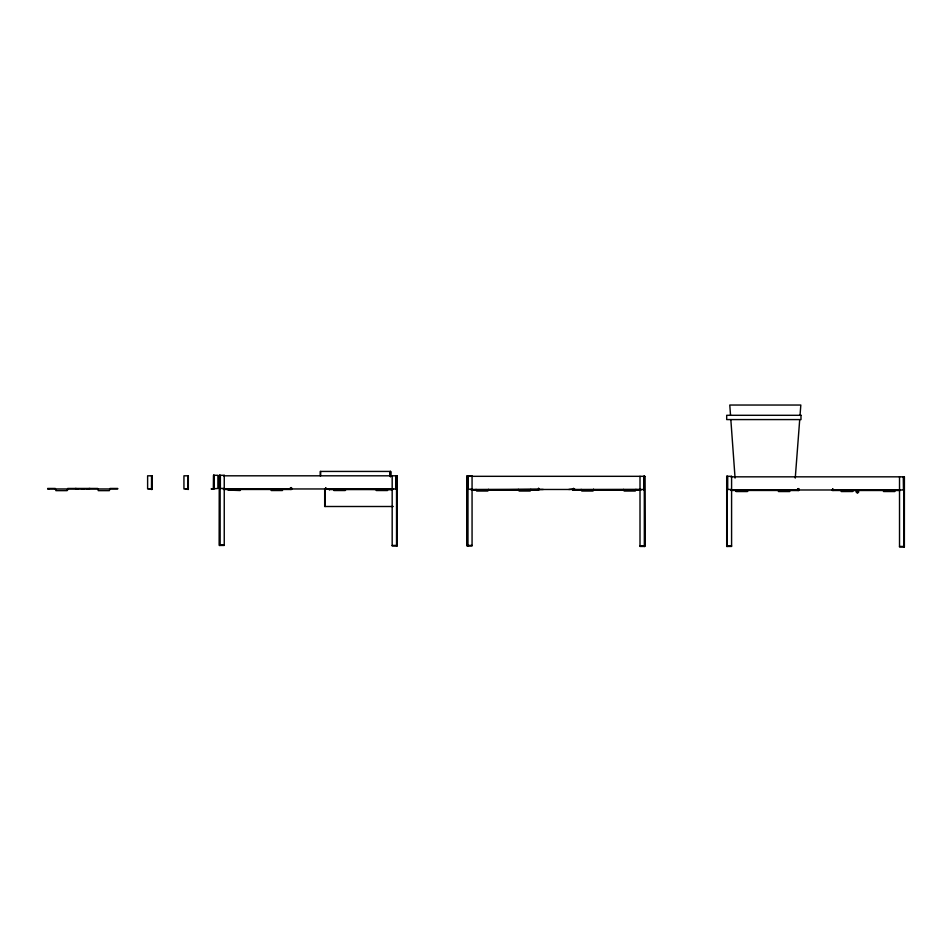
<?xml version="1.0" encoding="UTF-8"?>
<svg xmlns="http://www.w3.org/2000/svg" width="952" height="952" viewBox="0 0 952 952"><rect width="100%" height="100%" fill="white"/><g stroke="black" fill="none" stroke-linecap="round" stroke-linejoin="round"><path stroke-width="1.43" d="M213.522 488.959L213.522 475.31L217.901 475.31L217.901 488.459L211.106 488.959L214.033 488.959L214.033 475.31M47.612 488.459L55.276 488.459L55.906 490.637L67.056 490.637L67.687 488.959M240.618 489.792L240.618 488.84L239.987 490.518L228.254 490.078M345.755 489.792L345.755 488.84L345.124 490.518L333.973 490.518L333.343 488.84M488.447 490.304L488.447 489.352L487.817 491.03L476.666 491.03L476.036 489.352M593.584 489.352L593.584 490.304L593.584 489.352M747.963 490.815L747.963 489.863L747.332 491.541L736.182 491.541L735.551 489.792L735.551 490.911M853.099 490.815L853.099 489.863L852.564 491.518L841.318 491.541L840.687 489.792M324.87 488.959L392.998 489.471M572.688 488.959L572.688 489.982L640.827 489.971M67.675 490.006L67.687 488.459L97.639 488.459L98.282 490.637L109.325 490.649L110.063 488.459L117.715 488.459M149.083 488.959L151.999 489.471L151.939 475.81L151.749 488.959M185.402 488.959L188.317 489.471L188.317 475.81L183.938 475.81L183.938 488.959L188.317 488.959M223.518 489.471L291.55 489.471L291.55 487.65L290.729 487.65L290.729 489.471M471.347 489.982L543.247 489.471M593.584 490.304L592.953 491.03L581.803 491.03L581.172 489.352M730.862 490.447L798.895 490.482L798.895 488.662L798.073 488.662L798.073 490.482M795.253 478.094L799.704 419.653M800.037 415.262L800.822 405.04L729.779 405.04L730.529 415.262M188.306 489.09L187.949 475.81M291.526 489.09L291.038 487.65L291.086 488.959M539.356 489.602L538.558 488.15L538.558 489.982M856.764 491.042C857.24 495.575 859.251 488.352 856.574 491.97M857.859 492.136L857.859 491.327M857.05 491.327L857.74 491.232M644.004 489.959L644.385 489.471L573.616 489.471M151.999 475.81L147.619 475.81L147.619 488.959L151.999 488.959M223.565 475.81L397.055 475.81L397.02 545.948L392.176 545.948L392.176 475.81M467.182 475.81L472.061 475.81L472.061 545.948L467.182 545.948L467.182 475.81L467.206 545.948M468.42 476.321L644.885 476.321M730.91 476.833L904.4 476.833L904.364 546.96L899.521 546.96L899.521 476.833M289.884 488.328L290.646 488.328M219.924 488.459L224.244 488.459M47.612 488.959L117.715 488.959M223.518 488.959L396.306 488.959L396.306 475.81M472.061 488.959L467.884 489.364M573.199 488.959L568.82 489.471M573.509 488.84L574.58 488.84M48.35 488.959L49.04 488.959M78.35 488.959L75.446 488.459M81.551 488.959L83.788 488.959M86.977 488.959L89.904 488.459M223.518 489.161L290.729 489.161M325.786 489.09L392.998 489.161M223.518 489.268L290.729 489.268M325.786 489.268L392.998 489.268M573.509 489.352L574.58 489.352M797.276 489.352L797.99 489.352M471.347 489.542L538.558 489.471L471.347 489.661M538.868 489.471L573.259 489.471M727.304 489.471L731.588 489.471M329.356 489.566L333.712 489.566M345.35 489.566L375.885 489.566M387.512 489.566L390.427 489.566M573.616 489.721L640.827 489.602M471.347 489.828L538.558 489.875M573.616 489.828L640.827 489.875M730.803 489.863L797.99 489.863M833.024 489.863L900.223 489.863M730.565 489.982L903.65 489.982L903.591 476.833M730.862 490.173L798.073 490.339M833.131 490.292L900.342 490.339M900.342 490.447L832.215 490.482L832.774 488.662L833.131 490.482M393.259 506.5L324.68 506.5L324.68 488.959M219.864 544.925L224.244 544.925M392.176 545.437L396.544 545.437M467.694 545.437L472.061 545.437M640.006 545.948L644.373 545.948M727.209 545.948L731.588 545.948M899.521 546.448L903.888 546.448M572.711 489.602C573.366 491.089 573.58 485.508 573.616 489.982M228.254 490.078L228.206 488.84M730.838 419.653L735.075 478.094M904.293 476.833L904.15 546.96M904.091 476.833L904.019 546.96L903.888 476.833M903.4 476.833L903.531 489.982M895.475 489.792L894.749 491.541L883.599 491.518L883.051 489.792M798.431 488.662L798.431 489.982M798.383 488.662L798.383 490.482M790.338 489.792L789.613 491.541L778.558 491.541L777.915 489.792M727.709 476.321L727.709 489.471M727.078 476.321L727.209 546.448M726.852 476.321L726.852 546.448M644.683 546.448L644.635 476.321L644.885 546.448L640.006 546.448L640.006 476.321M644.373 476.321L644.373 546.448M644.242 476.321L644.242 489.471M644.076 476.321L644.004 489.471L643.873 476.321M635.96 489.352L635.234 491.03L624.179 491.03L623.536 489.352M530.823 489.352L530.181 491.03L519.137 491.03L518.4 489.352M468.194 475.81L468.194 488.959M467.837 475.81L467.884 488.959M467.706 475.81L467.694 545.948M467.563 475.81L467.563 545.948M396.853 475.81L396.984 545.948M396.746 475.81L396.746 545.948M396.544 475.81L396.544 545.948M396.056 475.81L396.187 488.959M391.153 488.959L391.153 489.84L390.427 488.959M390.653 476.547L390.653 471.43L320.229 471.43L320.229 475.81M390.487 476.547L390.522 471.43L390.38 476.547M390.213 471.43L390.213 476.547M388.13 488.84L387.404 490.53L376.349 490.518L375.707 488.84M329.356 488.959L329.356 489.84L328.618 488.959M325.786 489.471L325.786 487.65L325.429 488.959M325.108 488.959L325.108 506.5M320.669 471.43L320.669 475.81M282.994 488.84L282.363 490.518L271.308 490.53L270.57 488.84M220.364 475.31L220.364 488.459M219.733 475.31L219.864 545.437M219.614 475.31L219.507 545.437M213.962 488.459L213.962 475.31L213.772 488.459M213.665 475.31L213.534 488.459M188.068 475.81L188.127 488.959M151.558 475.81L151.499 489.471M856.324 491.077L856.324 492.374L857.454 493.029L858.573 492.374L858.573 491.077L857.454 490.435L856.324 491.077M856.776 491.553C857.633 494.231 858.859 489.661 856.776 491.553M800.989 415.298L726.697 415.298L726.697 419.582L800.989 419.582L800.989 415.298M224.244 475.31L219.353 475.31L219.353 545.437L224.244 545.437L224.244 475.31M731.588 476.321L726.697 476.321L726.697 546.448L731.588 546.448L731.588 476.321"/></g></svg>
